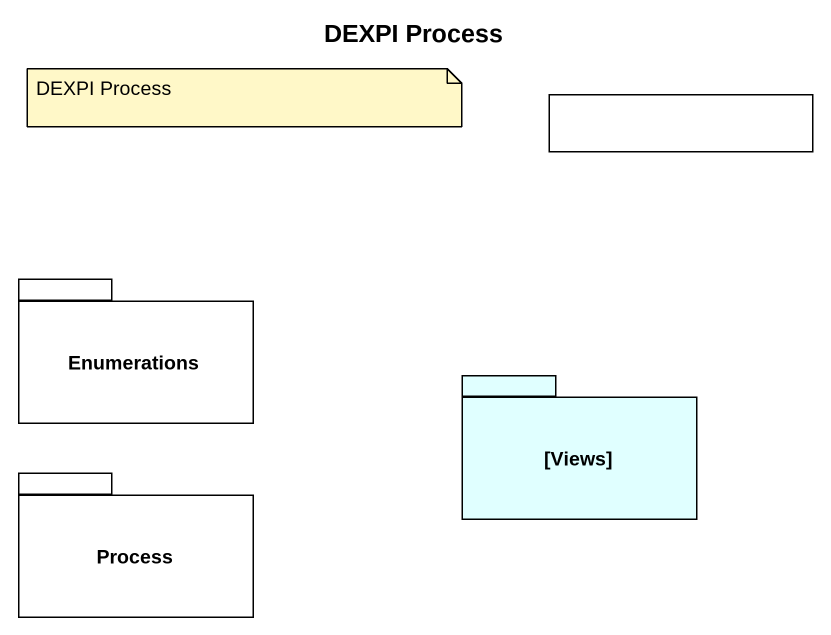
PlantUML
@startuml
title DEXPI Process
rectangle " " as rectangle1
package Enumerations {
}
package "[Views]" as Views #E0FFFF {
}
package "Process" as Process_ {
}
note as N1
  DEXPI Process
end note
@enduml
